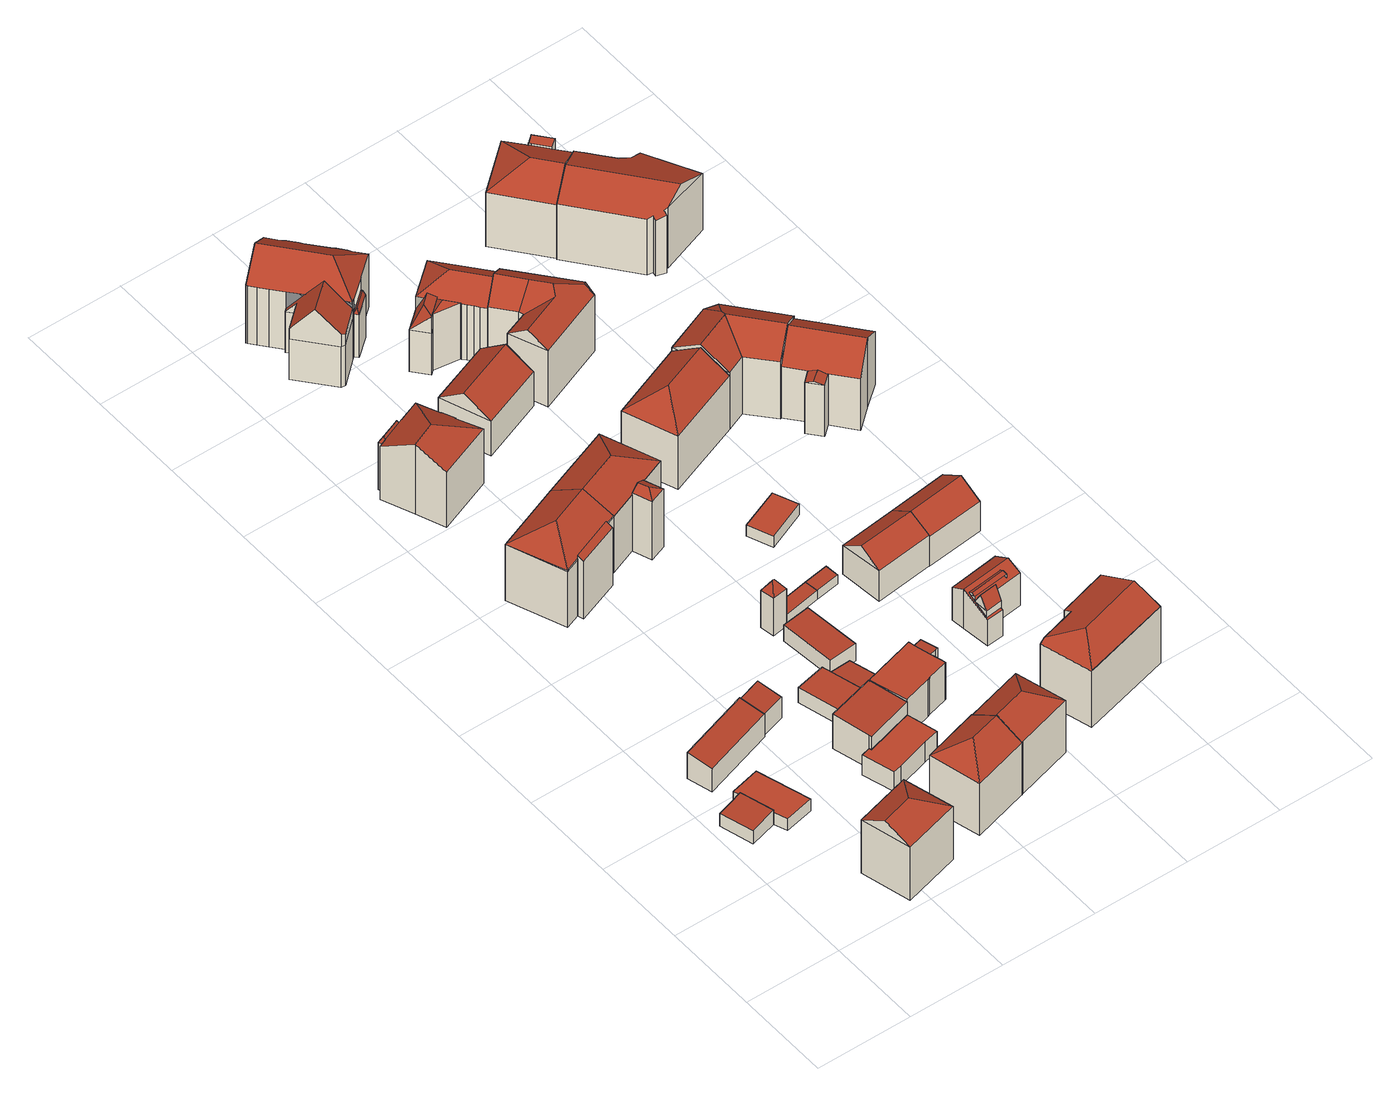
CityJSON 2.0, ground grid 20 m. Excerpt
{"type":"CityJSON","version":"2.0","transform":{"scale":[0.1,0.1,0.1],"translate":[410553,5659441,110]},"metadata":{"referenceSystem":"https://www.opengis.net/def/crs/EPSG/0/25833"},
"CityObjects":{
"building1":{"type":"Building","attributes":{"Dachtyp_tdc":"tdcPolyFlatRoof","Gemeindeschluessel":14612000,"Dachneigung":4.48,"QualitaetDacherkennung":85,"Geometrietyp2DReferenz":"3000","measuredHeight":3.56,"function":"31001_9998","roofType":"2100"},"geometry":[{"type":"Solid","lod":"2","boundaries":[[[[0,1,2,3]],[[1,4,5,2]],[[4,6,7,5]],[[6,8,9,7]],[[8,0,3,9]],[[8,6,4,1,0]],[[3,2,5,7,9]]]],"semantics":{"surfaces":[{"type":"WallSurface"},{"type":"RoofSurface"},{"type":"GroundSurface"}],"values":[[0,0,0,0,0,1,2]]}}]},
"building2":{"type":"Building","attributes":{"Dachtyp_tdc":"tdcPolyFlatRoof","Gemeindeschluessel":14612000,"Dachneigung":0,"QualitaetDacherkennung":87,"Geometrietyp2DReferenz":"3000","measuredHeight":2.92,"function":"31001_9998","roofType":"1000"},"geometry":[{"type":"Solid","lod":"2","boundaries":[[[[10,11,7,9]],[[11,12,13,7]],[[12,14,15,13]],[[14,16,17,15]],[[16,18,19,17]],[[18,10,9,19]],[[18,16,14,12,11,10]],[[9,7,13,15,17,19]]]],"semantics":{"surfaces":[{"type":"WallSurface"},{"type":"RoofSurface"},{"type":"GroundSurface"}],"values":[[0,0,0,0,0,0,1,2]]}}]},
"building3":{"type":"Building","attributes":{"Dachtyp_tdc":"tdcHipAndGableRoof","Gemeindeschluessel":14612000,"Dachneigung":31.09,"QualitaetDacherkennung":82,"Geometrietyp2DReferenz":"3000","measuredHeight":16.16,"function":"31001_9998","roofType":"5000"},"geometry":[{"type":"Solid","lod":"2","boundaries":[[[[20,21,22,23]],[[21,24,25,22]],[[24,26,27,25]],[[26,20,23,27]],[[24,21,28]],[[20,26,29]],[[21,20,29,28]],[[26,24,28,29]],[[23,22,25,27]]]],"semantics":{"surfaces":[{"type":"WallSurface"},{"type":"RoofSurface"},{"type":"GroundSurface"}],"values":[[0,0,0,0,1,0,1,1,2]]}}]},
"building4":{"type":"Building","attributes":{"Dachtyp_tdc":"tdcPolyFlatRoof","Gemeindeschluessel":14612000,"Dachneigung":8.15,"QualitaetDacherkennung":79,"Geometrietyp2DReferenz":"3000","measuredHeight":6.41,"function":"31001_9998","roofType":"2100"},"geometry":[{"type":"Solid","lod":"2","boundaries":[[[[30,31,32,33]],[[31,34,35,32]],[[34,36,37,35]],[[36,30,33,37]],[[36,34,31,30]],[[33,32,35,37]]]],"semantics":{"surfaces":[{"type":"WallSurface"},{"type":"RoofSurface"},{"type":"GroundSurface"}],"values":[[0,0,0,0,1,2]]}}]},
"building5":{"type":"Building","attributes":{"Dachtyp_tdc":"tdcPolyFlatRoof","Gemeindeschluessel":14612000,"Dachneigung":3.93,"QualitaetDacherkennung":74,"Geometrietyp2DReferenz":"3000","measuredHeight":5.49,"function":"31001_9998","roofType":"2100"},"geometry":[{"type":"Solid","lod":"2","boundaries":[[[[36,38,39,40]],[[38,41,42,39]],[[41,43,44,42]],[[43,36,40,44]],[[43,41,38,36]],[[40,39,42,44]]]],"semantics":{"surfaces":[{"type":"WallSurface"},{"type":"RoofSurface"},{"type":"GroundSurface"}],"values":[[0,0,0,0,1,2]]}}]},
"building6":{"type":"Building","attributes":{"Dachtyp_tdc":"tdcHipAndGableRoof","Gemeindeschluessel":14612000,"Dachneigung":32.87,"QualitaetDacherkennung":79,"Geometrietyp2DReferenz":"3000","measuredHeight":16.19,"function":"31001_9998","roofType":"5000"},"geometry":[{"type":"Solid","lod":"2","boundaries":[[[[45,46,47,48]],[[46,49,50,47]],[[49,51,52,50]],[[51,45,48,52]],[[49,46,53]],[[45,51,54]],[[46,45,54,53]],[[51,49,53,54]],[[48,47,50,52]]]],"semantics":{"surfaces":[{"type":"WallSurface"},{"type":"RoofSurface"},{"type":"GroundSurface"}],"values":[[0,0,0,0,1,0,1,1,2]]}}]},
"building7":{"type":"Building","attributes":{"Dachtyp_tdc":"tdcPolyFlatRoof","Gemeindeschluessel":14612000,"Dachneigung":0,"QualitaetDacherkennung":79,"Geometrietyp2DReferenz":"3000","measuredHeight":4.91,"function":"31001_9998","roofType":"1000"},"geometry":[{"type":"Solid","lod":"2","boundaries":[[[[55,56,57,58]],[[56,59,60,57]],[[59,61,62,60]],[[61,63,64,62]],[[63,65,66,64]],[[65,67,68,66]],[[67,69,70,68]],[[69,71,72,70]],[[71,55,58,72]],[[71,69,67,65,63,61,59,56,55]],[[58,57,60,62,64,66,68,70,72]]]],"semantics":{"surfaces":[{"type":"WallSurface"},{"type":"RoofSurface"},{"type":"GroundSurface"}],"values":[[0,0,0,0,0,0,0,0,0,1,2]]}}]},
"building8":{"type":"Building","attributes":{"Gemeindeschluessel":14612000,"Geometrietyp2DReferenz":"3000","function":"31001_9998","roofType":"9999"},"children":["building8-1","building8-2"]},
"building8-1":{"type":"BuildingPart","attributes":{"Dachtyp_tdc":"tdcHipAndGableRoof","Dachneigung":30.42,"QualitaetDacherkennung":55,"Geometrietyp2DReferenz":"3000","measuredHeight":17.47,"roofType":"5000"},"parents":["building8"],"geometry":[{"type":"MultiSurface","lod":"2","boundaries":[[[73,74,75,76]],[[74,77,78,75]],[[77,79,80,78]],[[79,81,82,80]],[[81,83,84,82]],[[83,85,86,84]],[[85,87,88,86]],[[79,89,90]],[[91,92,93,94,90,89,95,96]],[[81,79,90,94]],[[73,96,95,74]],[[74,95,89,77]],[[83,93,92,85]],[[81,94,93,83]],[[85,92,91,87]],[[77,89,79]],[[76,75,78,80,82,84,86,88]]],"semantics":{"surfaces":[{"type":"WallSurface"},{"type":"RoofSurface"},{"type":"GroundSurface"}],"values":[0,0,0,0,0,0,0,1,1,1,0,0,0,0,0,0,2]}}]},
"building8-2":{"type":"BuildingPart","attributes":{"Dachtyp_tdc":"tdcPolyFlatRoof","Dachneigung":31.55,"QualitaetDacherkennung":46,"Geometrietyp2DReferenz":"3000","measuredHeight":14.99,"roofType":"2100"},"parents":["building8"],"geometry":[{"type":"MultiSurface","lod":"2","boundaries":[[[97,98,96,73,76,99]],[[100,101,102,88,87,91]],[[101,97,99,102]],[[101,100,98,97]],[[99,76,88,102]]],"semantics":{"surfaces":[{"type":"WallSurface"},{"type":"RoofSurface"},{"type":"GroundSurface"}],"values":[0,0,0,1,2]}}]},
"building9":{"type":"Building","attributes":{"Dachtyp_tdc":"tdcPolyFlatRoof","Gemeindeschluessel":14612000,"Dachneigung":3.07,"QualitaetDacherkennung":79,"Geometrietyp2DReferenz":"3000","measuredHeight":8.46,"function":"31001_9998","roofType":"2100"},"geometry":[{"type":"Solid","lod":"2","boundaries":[[[[103,104,72,58]],[[104,105,106,72]],[[105,107,108,106]],[[107,109,110,108]],[[109,111,112,110]],[[111,113,57,112]],[[113,103,58,57]],[[113,111,109,107,105,104,103]],[[58,72,106,108,110,112,57]]]],"semantics":{"surfaces":[{"type":"WallSurface"},{"type":"RoofSurface"},{"type":"GroundSurface"}],"values":[[0,0,0,0,0,0,0,1,2]]}}]},
"building10":{"type":"Building","attributes":{"Dachtyp_tdc":"tdcPolyFlatRoof","Gemeindeschluessel":14612000,"Dachneigung":6.59,"QualitaetDacherkennung":68,"Geometrietyp2DReferenz":"3000","measuredHeight":4.44,"function":"31001_9998","roofType":"2100"},"geometry":[{"type":"Solid","lod":"2","boundaries":[[[[114,115,116,117]],[[115,118,119,116]],[[118,120,121,119]],[[120,122,123,121]],[[122,124,125,123]],[[124,126,127,125]],[[126,128,129,127]],[[128,130,131,129]],[[130,114,117,131]],[[130,128,126,124,122,120,118,115,114]],[[117,116,119,121,123,125,127,129,131]]]],"semantics":{"surfaces":[{"type":"WallSurface"},{"type":"RoofSurface"},{"type":"GroundSurface"}],"values":[[0,0,0,0,0,0,0,0,0,1,2]]}}]},
"building11":{"type":"Building","attributes":{"Gemeindeschluessel":14612000,"Geometrietyp2DReferenz":"3000","function":"31001_9998","roofType":"9999"},"children":["building11-1","building11-2"]},
"building11-1":{"type":"BuildingPart","attributes":{"Dachtyp_tdc":"tdcFreeFormRoof","Dachneigung":63.51,"QualitaetDacherkennung":15,"Geometrietyp2DReferenz":"3000","measuredHeight":12.98,"roofType":"5000"},"parents":["building11"],"geometry":[{"type":"MultiSurface","lod":"2","boundaries":[[[132,133,134,135]],[[133,136,137,134]],[[136,138,139,137]],[[140,138,136]],[[141,140,136,133]],[[141,133,132]],[[140,141,132,138]],[[135,134,137,139]]],"semantics":{"surfaces":[{"type":"WallSurface"},{"type":"RoofSurface"},{"type":"GroundSurface"}],"values":[0,0,0,1,1,1,1,2]}}]},
"building11-2":{"type":"BuildingPart","attributes":{"Dachtyp_tdc":"tdcHipAndGableRoof","Dachneigung":31.03,"QualitaetDacherkennung":64,"Geometrietyp2DReferenz":"3000","measuredHeight":17.15,"roofType":"5000"},"parents":["building11"],"geometry":[{"type":"MultiSurface","lod":"2","boundaries":[[[142,143,144,145]],[[146,147,148,149,150,151,152]],[[151,153,154,143,142,152]],[[142,155,146,152]],[[144,135,139,156,157,158,159,160,161,162,145]],[[143,154,135,144]],[[154,132,135]],[[153,139,138]],[[153,151,156,139]],[[151,150,157,156]],[[150,149,158,157]],[[149,148,159,158]],[[148,147,160,159]],[[147,146,161,160]],[[146,155,162,161]],[[155,142,145,162]]],"semantics":{"surfaces":[{"type":"WallSurface"},{"type":"RoofSurface"},{"type":"GroundSurface"}],"values":[0,1,1,1,2,0,0,0,0,0,0,0,0,0,0,0]}}]},
"building12":{"type":"Building","attributes":{"Dachtyp_tdc":"tdcPolyFlatRoof","Gemeindeschluessel":14612000,"Dachneigung":3.31,"QualitaetDacherkennung":83,"Geometrietyp2DReferenz":"3000","measuredHeight":2.86,"function":"31001_9998","roofType":"2100"},"geometry":[{"type":"Solid","lod":"2","boundaries":[[[[163,164,123,165]],[[164,166,121,123]],[[166,167,168,121]],[[167,163,165,168]],[[167,166,164,163]],[[165,123,121,168]]]],"semantics":{"surfaces":[{"type":"WallSurface"},{"type":"RoofSurface"},{"type":"GroundSurface"}],"values":[[0,0,0,0,1,2]]}}]},
"building13":{"type":"Building","attributes":{"Dachtyp_tdc":"tdcPolyFlatRoof","Gemeindeschluessel":14612000,"Dachneigung":0,"QualitaetDacherkennung":80,"Geometrietyp2DReferenz":"3000","measuredHeight":9.02,"function":"31001_9998","roofType":"1000"},"geometry":[{"type":"Solid","lod":"2","boundaries":[[[[169,170,171,172]],[[170,173,174,171]],[[173,175,176,174]],[[175,177,178,176]],[[177,179,180,178]],[[179,181,182,180]],[[179,177,175,173,170,169,183,184,185,186,187,188,181]],[[182,189,190,191,192,193,194,172,171,174,176,178,180]],[[181,188,189,182]],[[188,187,190,189]],[[187,186,191,190]],[[186,185,192,191]],[[185,184,193,192]],[[184,183,194,193]],[[183,169,172,194]]]],"semantics":{"surfaces":[{"type":"WallSurface"},{"type":"RoofSurface"},{"type":"GroundSurface"}],"values":[[0,0,0,0,0,0,1,2,0,0,0,0,0,0,0]]}}]},
"building14":{"type":"Building","attributes":{"Dachtyp_tdc":"tdcHipAndGableRoof","Gemeindeschluessel":14612000,"Dachneigung":33.48,"QualitaetDacherkennung":76,"Geometrietyp2DReferenz":"3000","measuredHeight":16.34,"function":"31001_9998","roofType":"5000"},"geometry":[{"type":"Solid","lod":"2","boundaries":[[[[195,196,197,198]],[[196,199,200,197]],[[199,201,202,200]],[[201,203,204,202]],[[203,45,205,204]],[[45,195,198,205]],[[201,199,206]],[[199,196,195,206]],[[195,45,203,201,206]],[[198,197,200,202,204,205]]]],"semantics":{"surfaces":[{"type":"WallSurface"},{"type":"RoofSurface"},{"type":"GroundSurface"}],"values":[[0,0,0,0,0,0,1,1,1,2]]}}]},
"building15":{"type":"Building","attributes":{"Gemeindeschluessel":14612000,"Dachtyp_tdc":"tdcFreeFormRoof","Dachneigung":59.04,"QualitaetDacherkennung":5,"Geometrietyp2DReferenz":"3000","measuredHeight":11.59,"function":"31001_9998","roofType":"5000"},"geometry":[{"type":"Solid","lod":"2","boundaries":[[[[207,208,209,210]],[[208,211,212,209]],[[211,213,214,212]],[[213,215,216,214]],[[215,207,210,216]],[[217,215,213]],[[218,217,213,211]],[[218,208,207]],[[208,218,211]],[[217,218,207,215]],[[210,209,212,214,216]]]],"semantics":{"surfaces":[{"type":"WallSurface"},{"type":"RoofSurface"},{"type":"GroundSurface"}],"values":[[0,0,0,0,0,1,1,1,1,1,2]]}}]},
"building16":{"type":"Building","attributes":{"Dachtyp_tdc":"tdcPolyFlatRoof","Gemeindeschluessel":14612000,"Dachneigung":2.76,"QualitaetDacherkennung":71,"Geometrietyp2DReferenz":"3000","measuredHeight":4.22,"function":"31001_9998","roofType":"2100"},"geometry":[{"type":"Solid","lod":"2","boundaries":[[[[219,220,221,222]],[[223,224,220,219]],[[224,225,221,220]],[[225,226,222,221]],[[226,223,219,222]],[[226,225,224,223]]]],"semantics":{"surfaces":[{"type":"GroundSurface"},{"type":"WallSurface"},{"type":"RoofSurface"}],"values":[[0,1,1,1,1,2]]}}]},
"building17":{"type":"Building","attributes":{"Gemeindeschluessel":14612000,"Geometrietyp2DReferenz":"3000","function":"31001_9998","roofType":"9999"},"children":["building17-1","building17-2"]},
"building17-1":{"type":"BuildingPart","attributes":{"Dachtyp_tdc":"tdcHipAndGableRoof","Dachneigung":30.27,"QualitaetDacherkennung":67,"Geometrietyp2DReferenz":"3000","measuredHeight":17.41,"roofType":"5000"},"parents":["building17"],"geometry":[{"type":"MultiSurface","lod":"2","boundaries":[[[227,228,229,230]],[[228,231,232,229]],[[233,83,84,234]],[[83,81,82,84]],[[81,227,230,82]],[[235,236,237]],[[236,81,238,237]],[[239,235,237,238,240,241]],[[233,241,240,83]],[[83,240,238,81]],[[228,235,239,231]],[[231,239,241,233]],[[227,236,235,228]],[[81,236,227]],[[230,229,232,234,84,82]]],"semantics":{"surfaces":[{"type":"WallSurface"},{"type":"RoofSurface"},{"type":"GroundSurface"}],"values":[0,0,0,0,0,1,1,1,0,0,0,0,0,0,2]}}]},
"building17-2":{"type":"BuildingPart","attributes":{"Dachtyp_tdc":"tdcFreeFormRoof","Dachneigung":29.49,"QualitaetDacherkennung":63,"Geometrietyp2DReferenz":"3000","measuredHeight":15.38,"roofType":"5000"},"parents":["building17"],"geometry":[{"type":"MultiSurface","lod":"2","boundaries":[[[242,243,233,234,244]],[[245,246,247,232,231]],[[246,242,244,247]],[[248,249,246,245]],[[248,245,243]],[[249,248,243,242]],[[249,242,246]],[[244,234,232,247]]],"semantics":{"surfaces":[{"type":"WallSurface"},{"type":"RoofSurface"},{"type":"GroundSurface"}],"values":[0,0,0,1,0,1,1,2]}}]},
"building18":{"type":"Building","attributes":{"Dachtyp_tdc":"tdcPolyFlatRoof","Gemeindeschluessel":14612000,"Dachneigung":3.88,"QualitaetDacherkennung":76,"Geometrietyp2DReferenz":"3000","measuredHeight":2.35,"function":"31001_9998","roofType":"2100"},"geometry":[{"type":"Solid","lod":"2","boundaries":[[[[250,251,252,253]],[[251,254,255,252]],[[254,256,257,255]],[[256,250,253,257]],[[256,254,251,250]],[[253,252,255,257]]]],"semantics":{"surfaces":[{"type":"WallSurface"},{"type":"RoofSurface"},{"type":"GroundSurface"}],"values":[[0,0,0,0,1,2]]}}]},
"building19":{"type":"Building","attributes":{"Dachtyp_tdc":"tdcPolyFlatRoof","Gemeindeschluessel":14612000,"Dachneigung":4.32,"QualitaetDacherkennung":55,"Geometrietyp2DReferenz":"3000","measuredHeight":8,"function":"31001_9998","roofType":"2100"},"geometry":[{"type":"Solid","lod":"2","boundaries":[[[[170,169,258,259]],[[169,260,261,258]],[[260,262,263,261]],[[262,264,265,263]],[[264,170,259,265]],[[264,262,260,169,170]],[[259,258,261,263,265]]]],"semantics":{"surfaces":[{"type":"WallSurface"},{"type":"RoofSurface"},{"type":"GroundSurface"}],"values":[[0,0,0,0,0,1,2]]}}]},
"building20":{"type":"Building","attributes":{"Dachtyp_tdc":"tdcPolyFlatRoof","Gemeindeschluessel":14612000,"Dachneigung":4.95,"QualitaetDacherkennung":67,"Geometrietyp2DReferenz":"3000","measuredHeight":2.39,"function":"31001_9998","roofType":"2100"},"geometry":[{"type":"Solid","lod":"2","boundaries":[[[[251,250,253,252]],[[250,266,267,253]],[[266,268,269,267]],[[268,251,252,269]],[[268,266,250,251]],[[252,253,267,269]]]],"semantics":{"surfaces":[{"type":"WallSurface"},{"type":"RoofSurface"},{"type":"GroundSurface"}],"values":[[0,0,0,0,1,2]]}}]},
"building21":{"type":"Building","attributes":{"Gemeindeschluessel":14612000,"Geometrietyp2DReferenz":"3000","function":"31001_9998","roofType":"9999"},"children":["building21-1","building21-2","building21-3"]},
"building21-1":{"type":"BuildingPart","attributes":{"Dachtyp_tdc":"tdcFreeFormRoof","Dachneigung":51.24,"QualitaetDacherkennung":32,"Geometrietyp2DReferenz":"3000","measuredHeight":18.23,"roofType":"5000"},"parents":["building21"],"geometry":[{"type":"MultiSurface","lod":"2","boundaries":[[[270,271,272,273]],[[271,274,275,272]],[[274,276,277,275]],[[276,278,279,277]],[[278,280,281,279]],[[280,282,283,281]],[[284,285,286,287,288,289]],[[290,284,289,291,282,280,292]],[[276,290,292,278]],[[278,292,280]],[[274,285,284,290,276]],[[270,287,286,271]],[[271,286,285,274]],[[283,273,272,275,277,279,281]]],"semantics":{"surfaces":[{"type":"WallSurface"},{"type":"RoofSurface"},{"type":"GroundSurface"}],"values":[0,0,0,0,0,0,1,1,0,0,0,0,0,2]}}]},
"building21-2":{"type":"BuildingPart","attributes":{"Dachtyp_tdc":"tdcHipAndGableRoof","Dachneigung":38.79,"QualitaetDacherkennung":39,"Geometrietyp2DReferenz":"3000","measuredHeight":18.13,"roofType":"5000"},"parents":["building21"],"geometry":[{"type":"MultiSurface","lod":"2","boundaries":[[[293,294,295,296]],[[294,297,298,295]],[[297,299,300,298]],[[299,301,302,300]],[[301,303,304,302]],[[303,305,306,304]],[[305,307,308,306]],[[307,309,310,308]],[[309,311,312,310]],[[311,313,314,312]],[[313,315,316,314]],[[315,317,318,316]],[[317,319,320,318]],[[319,321,322,320]],[[321,323,322]],[[324,325,326,327]],[[325,328,273,326]],[[328,287,270,273]],[[329,330,331,283,282]],[[328,325,324,321,319,332]],[[319,317,315,313,311,309,307,305,303,301,299,332]],[[299,297,294,293,330,329,291,288,328,332]],[[331,296,295,298,300,302,304,306,308,310,312,314,316,318,320,322,326,273,283]],[[330,293,296,331]]],"semantics":{"surfaces":[{"type":"WallSurface"},{"type":"RoofSurface"},{"type":"GroundSurface"}],"values":[0,0,0,0,0,0,0,0,0,0,0,0,0,0,0,0,0,0,0,1,1,1,2,0]}}]},
"building21-3":{"type":"BuildingPart","attributes":{"Dachtyp_tdc":"tdcFreeFormRoof","Dachneigung":67.2,"QualitaetDacherkennung":11,"Geometrietyp2DReferenz":"3000","measuredHeight":11.6,"roofType":"5000"},"parents":["building21"],"geometry":[{"type":"MultiSurface","lod":"2","boundaries":[[[323,333,334,322]],[[333,335,336,334]],[[335,327,326,336]],[[337,327,335]],[[338,337,335,333]],[[338,333,323]],[[337,338,323,327]],[[334,336,326,322]]],"semantics":{"surfaces":[{"type":"WallSurface"},{"type":"RoofSurface"},{"type":"GroundSurface"}],"values":[0,0,0,1,1,1,1,2]}}]},
"building22":{"type":"Building","attributes":{"Dachtyp_tdc":"tdcGableRoof","Gemeindeschluessel":14612000,"Dachneigung":35.74,"QualitaetDacherkennung":72,"Geometrietyp2DReferenz":"3000","measuredHeight":12.31,"function":"31001_9998","roofType":"3100"},"geometry":[{"type":"Solid","lod":"2","boundaries":[[[[339,340,341,342]],[[340,343,344,341]],[[343,345,346,344]],[[345,339,342,346]],[[343,340,347]],[[339,345,348]],[[340,339,348,347]],[[345,343,347,348]],[[342,341,344,346]]]],"semantics":{"surfaces":[{"type":"WallSurface"},{"type":"RoofSurface"},{"type":"GroundSurface"}],"values":[[0,0,0,0,0,0,1,1,2]]}}]},
"building23":{"type":"Building","attributes":{"Gemeindeschluessel":14612000,"Dachneigung":90,"Dachorientierung":0,"MittlereTraufHoehe":114.32,"QualitaetDacherkennung":100,"ObjektHoehe":2.76,"BodenHoehe":111.56,"Geometrietyp2DReferenz":"3000","AbsoluteHoehe":114.32,"Dachflaeche":47.07,"measuredHeight":2.76,"function":"31001_9998","roofType":"1000","storeysAboveGround":1},"geometry":[{"type":"MultiSurface","lod":"2","boundaries":[[[349,350,351,352]],[[350,353,354,351]],[[353,355,356,354]],[[355,349,352,356]],[[355,353,350,349]],[[352,351,354,356]]],"semantics":{"surfaces":[{"type":"WallSurface"},{"type":"RoofSurface"},{"type":"GroundSurface"}],"values":[0,0,0,0,1,2]}}]},
"building24":{"type":"Building","attributes":{"Dachtyp_tdc":"tdcGableRoof","Gemeindeschluessel":14612000,"Dachneigung":34.63,"QualitaetDacherkennung":70,"Geometrietyp2DReferenz":"3000","measuredHeight":10.21,"function":"31001_9998","roofType":"3100"},"geometry":[{"type":"Solid","lod":"2","boundaries":[[[[357,358,359,360]],[[358,361,362,359]],[[361,363,364,362]],[[363,357,360,364]],[[361,358,365]],[[357,363,366]],[[358,357,366,365]],[[363,361,365,366]],[[360,359,362,364]]]],"semantics":{"surfaces":[{"type":"WallSurface"},{"type":"RoofSurface"},{"type":"GroundSurface"}],"values":[[0,0,0,0,0,0,1,1,2]]}}]},
"building25":{"type":"Building","attributes":{"Gemeindeschluessel":14612000,"Geometrietyp2DReferenz":"3000","function":"31001_9998","roofType":"9999"},"children":["building25-1","building25-2"]},
"building25-1":{"type":"BuildingPart","attributes":{"Dachtyp_tdc":"tdcGableRoof","Dachneigung":29.57,"QualitaetDacherkennung":54,"Geometrietyp2DReferenz":"3000","measuredHeight":8.56,"roofType":"3100"},"parents":["building25"],"geometry":[{"type":"MultiSurface","lod":"2","boundaries":[[[367,368,369,370]],[[368,371,372,369]],[[373,367,370,374,375]],[[371,368,376]],[[367,373,377]],[[368,367,377,376]],[[373,371,376,377]],[[370,369,372,378,374]]],"semantics":{"surfaces":[{"type":"WallSurface"},{"type":"RoofSurface"},{"type":"GroundSurface"}],"values":[0,0,0,0,0,1,1,2]}}]},
"building25-2":{"type":"BuildingPart","attributes":{"Dachtyp_tdc":"tdcFreeFormRoof","Dachneigung":62.17,"QualitaetDacherkennung":11,"Geometrietyp2DReferenz":"3000","measuredHeight":9.96,"roofType":"5000"},"parents":["building25"],"geometry":[{"type":"MultiSurface","lod":"2","boundaries":[[[379,380,381,382]],[[380,375,374,381]],[[383,379,382,378]],[[384,385,383,375]],[[384,375,380]],[[385,384,380,379]],[[385,379,383]],[[382,381,374,378]]],"semantics":{"surfaces":[{"type":"WallSurface"},{"type":"RoofSurface"},{"type":"GroundSurface"}],"values":[0,0,0,1,0,1,0,2]}}]},
"building26":{"type":"Building","attributes":{"Dachtyp_tdc":"tdcFreeFormRoof","Gemeindeschluessel":14612000,"Dachneigung":22.29,"QualitaetDacherkennung":58,"Geometrietyp2DReferenz":"3000","measuredHeight":16.81,"function":"31001_9998","roofType":"5000"},"geometry":[{"type":"Solid","lod":"2","boundaries":[[[[386,387,388,389]],[[387,390,391,388]],[[390,392,393,391]],[[392,394,395,393]],[[394,396,397,395]],[[396,386,389,397]],[[392,398,399,400,394]],[[390,401,399,398]],[[387,386,396,400,399,401]],[[392,390,398]],[[396,394,400]],[[390,387,401]],[[389,388,391,393,395,397]]]],"semantics":{"surfaces":[{"type":"WallSurface"},{"type":"RoofSurface"},{"type":"GroundSurface"}],"values":[[0,0,0,0,0,0,1,1,1,0,0,0,2]]}}]},
"building27":{"type":"Building","attributes":{"Gemeindeschluessel":14612000,"Dachneigung":61,"Dachorientierung":-97.04,"MittlereTraufHoehe":121.01,"QualitaetDacherkennung":75,"ObjektHoehe":9.68,"BodenHoehe":112.95,"Geometrietyp2DReferenz":"3000","AbsoluteHoehe":122.64,"Dachflaeche":82.91,"measuredHeight":9.68,"function":"31001_9998","roofType":"3100","storeysAboveGround":3},"geometry":[{"type":"MultiSurface","lod":"2","boundaries":[[[402,403,404,405]],[[403,406,407,404]],[[406,408,409,407]],[[408,410,411,409]],[[410,412,413,411]],[[412,414,415,413]],[[414,416,417,415]],[[416,418,419,417]],[[418,402,405,419]],[[408,406,403,402,418,416]],[[416,414,412,410,408]],[[405,404,407,409,411,413,415,417,419]]],"semantics":{"surfaces":[{"type":"WallSurface"},{"type":"RoofSurface"},{"type":"GroundSurface"}],"values":[0,0,0,0,0,0,0,0,0,1,1,2]}}]},
"building28":{"type":"Building","attributes":{"Gemeindeschluessel":14612000,"Geometrietyp2DReferenz":"3000","function":"31001_9998","roofType":"9999"},"children":["building28-1","building28-2","building28-3"]},
"building28-1":{"type":"BuildingPart","attributes":{"Dachtyp_tdc":"tdcHipAndGableRoof","Dachneigung":37.08,"QualitaetDacherkennung":42,"Geometrietyp2DReferenz":"3000","measuredHeight":16.5,"roofType":"5000"},"parents":["building28"],"geometry":[{"type":"MultiSurface","lod":"2","boundaries":[[[420,421,422,423]],[[421,424,425,422]],[[424,426,427,425]],[[426,428,429,427]],[[428,430,431,429]],[[432,433,434,435,436,437]],[[433,438,439,434]],[[438,440,441,439]],[[440,420,423,441]],[[433,432,442]],[[432,443,444,430,428,426,424,421,420,440,442]],[[440,438,433,442]],[[423,422,425,427,429,431,445,435,434,439,441]]],"semantics":{"surfaces":[{"type":"WallSurface"},{"type":"RoofSurface"},{"type":"GroundSurface"}],"values":[0,0,0,0,0,0,0,0,0,1,1,1,2]}}]},
"building28-2":{"type":"BuildingPart","attributes":{"Dachtyp_tdc":"tdcFreeFormRoof","Dachneigung":45.77,"QualitaetDacherkennung":15,"Geometrietyp2DReferenz":"3000","measuredHeight":14.94,"roofType":"5000"},"parents":["building28"],"geometry":[{"type":"MultiSurface","lod":"2","boundaries":[[[446,447,448,449,431,430]],[[450,451,447]],[[450,447,446]],[[450,446,451]],[[431,449,445]]],"semantics":{"surfaces":[{"type":"WallSurface"},{"type":"RoofSurface"},{"type":"GroundSurface"}],"values":[0,1,1,1,2]}}]},
"building28-3":{"type":"BuildingPart","attributes":{"Dachtyp_tdc":"tdcHipAndGableRoof","Dachneigung":64.99,"QualitaetDacherkennung":29,"Geometrietyp2DReferenz":"3000","measuredHeight":14.85,"roofType":"5000"},"parents":["building28"],"geometry":[{"type":"MultiSurface","lod":"2","boundaries":[[[448,452,453,449]],[[452,454,455,453]],[[454,436,435,455]],[[454,456,457]],[[458,459,460,457,456]],[[454,457,460,443,437]],[[454,437,436]],[[448,447,458,456,452]],[[452,456,454]],[[449,453,455,435,445]]],"semantics":{"surfaces":[{"type":"WallSurface"},{"type":"RoofSurface"},{"type":"GroundSurface"}],"values":[0,0,0,1,1,1,0,0,0,2]}}]},
"building29":{"type":"Building","attributes":{"Dachtyp_tdc":"tdcHipAndGableRoof","Gemeindeschluessel":14612000,"Dachneigung":33.92,"QualitaetDacherkennung":67,"Geometrietyp2DReferenz":"3000","measuredHeight":16.97,"function":"31001_9998","roofType":"5000"},"geometry":[{"type":"Solid","lod":"2","boundaries":[[[[461,462,463,464]],[[462,465,466,463]],[[465,467,468,466]],[[467,461,464,468]],[[465,462,469]],[[461,467,470]],[[462,461,470,469]],[[467,465,469,470]],[[464,463,466,468]]]],"semantics":{"surfaces":[{"type":"WallSurface"},{"type":"RoofSurface"},{"type":"GroundSurface"}],"values":[[0,0,0,0,1,0,1,1,2]]}}]},
"building30":{"type":"Building","attributes":{"Dachtyp_tdc":"tdcFreeFormRoof","Gemeindeschluessel":14612000,"Dachneigung":37.12,"QualitaetDacherkennung":27,"Geometrietyp2DReferenz":"3000","measuredHeight":17.9,"function":"31001_9998","roofType":"5000"},"geometry":[{"type":"Solid","lod":"2","boundaries":[[[[471,472,473,474]],[[472,475,476,473]],[[475,477,478,476]],[[477,479,480,478]],[[479,481,482,480]],[[481,483,484,482]],[[483,485,486,484]],[[485,471,474,486]],[[487,485,483]],[[488,489,490,487,483,481]],[[488,481,479]],[[491,492,489,488,479,477]],[[491,477,475]],[[492,491,475,472]],[[490,489,492,472,471]],[[487,490,471,485]],[[474,473,476,478,480,482,484,486]]]],"semantics":{"surfaces":[{"type":"WallSurface"},{"type":"RoofSurface"},{"type":"GroundSurface"}],"values":[[0,0,0,0,0,0,0,0,0,1,1,1,0,1,1,1,2]]}}]},
"building31":{"type":"Building","attributes":{"Gemeindeschluessel":14612000,"Dachneigung":55.19,"Dachorientierung":83.43,"MittlereTraufHoehe":121.27,"QualitaetDacherkennung":79,"ObjektHoehe":10.35,"BodenHoehe":114.05,"Geometrietyp2DReferenz":"3000","AbsoluteHoehe":124.4,"Dachflaeche":132.71,"measuredHeight":10.35,"function":"31001_9998","roofType":"3100","storeysAboveGround":3},"geometry":[{"type":"MultiSurface","lod":"2","boundaries":[[[493,494,495,496]],[[494,358,497,495]],[[358,498,499,497]],[[498,493,496,499]],[[358,494,365]],[[493,498,500]],[[494,493,500,365]],[[498,358,365,500]],[[496,495,497,499]]],"semantics":{"surfaces":[{"type":"WallSurface"},{"type":"RoofSurface"},{"type":"GroundSurface"}],"values":[0,0,0,0,0,0,1,1,2]}}]},
"building32":{"type":"Building","attributes":{"Dachtyp_tdc":"tdcFreeFormRoof","Gemeindeschluessel":14612000,"Dachneigung":34.11,"QualitaetDacherkennung":70,"Geometrietyp2DReferenz":"3000","measuredHeight":17.95,"function":"31001_9998","roofType":"5000"},"geometry":[{"type":"Solid","lod":"2","boundaries":[[[[501,502,503,504]],[[502,505,506,503]],[[505,507,508,506]],[[507,509,510,508]],[[509,511,512,510]],[[511,513,514,512]],[[513,501,504,514]],[[515,516,517,513,511]],[[515,511,509]],[[518,516,515,509,507]],[[518,507,505]],[[519,517,516,518,505,502]],[[519,502,501]],[[517,519,501,513]],[[504,503,506,508,510,512,514]]]],"semantics":{"surfaces":[{"type":"WallSurface"},{"type":"RoofSurface"},{"type":"GroundSurface"}],"values":[[0,0,0,0,0,0,0,1,0,1,1,1,0,1,2]]}}]},
"building33":{"type":"Building","attributes":{"Gemeindeschluessel":14612000,"Geometrietyp2DReferenz":"3000","function":"31001_9998","roofType":"9999"},"children":["building33-1","building33-2"]},
"building33-1":{"type":"BuildingPart","attributes":{"Dachtyp_tdc":"tdcGableRoof","Dachneigung":35.13,"QualitaetDacherkennung":74,"Geometrietyp2DReferenz":"3000","measuredHeight":16.78,"roofType":"3100"},"parents":["building33"],"geometry":[{"type":"MultiSurface","lod":"2","boundaries":[[[520,521,522,523,524]],[[521,525,526,522]],[[525,527,528,526]],[[527,529,530,528]],[[529,531,532,530]],[[531,533,534,532]],[[533,535,536,537,534]],[[531,529,527,525]],[[525,521,520,538,535,533,531]],[[523,522,526,528,530,532,534,537]]],"semantics":{"surfaces":[{"type":"WallSurface"},{"type":"RoofSurface"},{"type":"GroundSurface"}],"values":[0,0,0,0,0,0,0,1,1,2]}}]},
"building33-2":{"type":"BuildingPart","attributes":{"Dachtyp_tdc":"tdcGableRoof","Dachneigung":20.53,"QualitaetDacherkennung":44,"Geometrietyp2DReferenz":"3000","measuredHeight":13.2,"roofType":"3100"},"parents":["building33"],"geometry":[{"type":"MultiSurface","lod":"2","boundaries":[[[536,539,540,537]],[[539,541,542,540]],[[541,524,523,542]],[[536,538,543,544,539]],[[545,544,543,520]],[[541,545,520,524]],[[539,544,545,541]],[[537,540,542,523]]],"semantics":{"surfaces":[{"type":"WallSurface"},{"type":"RoofSurface"},{"type":"GroundSurface"}],"values":[0,0,0,1,1,0,0,2]}}]},
"building34":{"type":"Building","attributes":{"Gemeindeschluessel":14612000,"Geometrietyp2DReferenz":"3000","function":"31001_9998","roofType":"9999"},"children":["building34-1","building34-2"]},
"building34-1":{"type":"BuildingPart","attributes":{"Dachtyp_tdc":"tdcPolyFlatRoof","Dachneigung":0,"QualitaetDacherkennung":35,"Geometrietyp2DReferenz":"3000","measuredHeight":13.74,"roofType":"1000"},"parents":["building34"],"geometry":[{"type":"MultiSurface","lod":"2","boundaries":[[[546,547,548,549,550]],[[547,551,552,548]],[[551,553,554,552]],[[553,555,556,554]],[[555,557,556]],[[555,553,551,547,546]],[[549,548,552,554,556]]],"semantics":{"surfaces":[{"type":"WallSurface"},{"type":"RoofSurface"},{"type":"GroundSurface"}],"values":[0,0,0,0,0,1,2]}}]},
"building34-2":{"type":"BuildingPart","attributes":{"Dachtyp_tdc":"tdcHipAndGableRoof","Dachneigung":30.35,"QualitaetDacherkennung":59,"Geometrietyp2DReferenz":"3000","measuredHeight":17.09,"roofType":"5000"},"parents":["building34"],"geometry":[{"type":"MultiSurface","lod":"2","boundaries":[[[557,558,559,556]],[[558,560,561,559]],[[560,562,563,561]],[[562,564,565,563]],[[564,566,567,565]],[[566,568,548,567]],[[568,550,549,548]],[[566,564,569]],[[564,562,560,569]],[[560,558,557,550,568,566,569]],[[556,559,561,563,565,567,548,549]]],"semantics":{"surfaces":[{"type":"WallSurface"},{"type":"RoofSurface"},{"type":"GroundSurface"}],"values":[0,0,0,0,0,0,0,1,1,1,2]}}]},
"building35":{"type":"Building","attributes":{"Dachtyp_tdc":"tdcFreeFormRoof","Gemeindeschluessel":14612000,"Dachneigung":26.55,"QualitaetDacherkennung":44,"Geometrietyp2DReferenz":"3000","measuredHeight":17.02,"function":"31001_9998","roofType":"5000"},"geometry":[{"type":"Solid","lod":"2","boundaries":[[[[570,571,572,573]],[[571,574,575,572]],[[574,576,577,575]],[[576,578,579,577]],[[578,580,581,579]],[[580,582,583,581]],[[582,584,585,583]],[[584,586,587,585]],[[586,588,589,587]],[[588,590,591,589]],[[590,592,593,591]],[[592,594,595,593]],[[594,596,597,595]],[[596,598,599,597]],[[598,570,573,599]],[[570,598,596,594,592,600,601,574,571]],[[600,590,588,586,584,582,580,578,576,601]],[[576,574,601]],[[592,590,600]],[[573,572,575,577,579,581,583,585,587,589,591,593,595,597,599]]]],"semantics":{"surfaces":[{"type":"WallSurface"},{"type":"RoofSurface"},{"type":"GroundSurface"}],"values":[[0,0,0,0,0,0,0,0,0,0,0,0,0,0,0,1,1,0,0,2]]}}]}
},
"vertices":[
[28,274,57],[9,342,57],[9,342,26],[28,274,26],[40,350,59],[40,350,26],[65,357,61],[65,357,26],[84,289,61],[84,289,26],
[84,289,55],[65,357,55],[61,371,55],[61,371,26],[121,385,55],[121,385,26],[154,275,55],[154,275,26],[94,262,55],[94,262,26],
[133,108,154],[249,139,154],[249,139,23],[133,108,23],[277,37,153],[277,37,23],[159,5,153],[159,5,23],[211,75,185],[146,57,185],
[49,415,81],[35,466,89],[35,466,25],[49,415,25],[186,514,89],[186,514,25],[200,463,81],[200,463,25],
[186,514,85],[186,514,30],[200,463,30],[237,530,85],[237,530,30],[248,477,81],[248,477,30],
[465,86,150],[348,54,150],[348,54,23],[465,86,23],[320,158,153],[320,158,23],[436,190,153],[436,190,23],[386,121,185],[450,138,185],
[303,297,64],[402,325,64],[402,325,15],[303,297,15],[406,309,64],[406,309,15],[418,263,64],[418,263,15],[386,255,64],[386,255,15],[319,236,64],[319,236,15],[301,232,64],[301,232,15],[282,297,64],[282,297,15],[301,302,64],[301,302,15],
[133,897,147],[132,897,147],[132,897,10],[133,897,10],[103,886,147],[103,886,10],[58,1003,147],[58,1003,10],[199,1057,147],[199,1057,10],[244,940,147],[244,940,10],[220,931,147],[220,931,10],[221,931,147],[221,931,10],[103,886,151],[140,966,185],[221,931,151],[220,931,151],[244,940,151],[222,997,185],[132,897,151],[133,897,151],
[137,885,152],[133,897,160],[137,885,10],[221,931,160],[225,918,152],[225,918,10],
[303,297,95],[301,302,96],[281,377,100],[281,377,15],[323,388,100],[323,388,15],[379,403,100],[379,403,15],[380,401,100],[380,401,15],[402,325,95],
[323,388,62],[296,492,62],[296,492,25],[323,388,25],[354,500,69],[354,500,25],[356,493,69],[356,493,25],[374,426,69],[374,426,25],[378,413,69],[378,413,25],[381,402,69],[381,402,25],[380,401,69],[380,401,25],[379,403,69],[379,403,25],
[53,1330,127],[48,1343,127],[48,1343,11],[53,1330,11],[101,1363,127],[101,1363,11],[105,1351,127],[105,1351,11],[97,1355,140],[57,1339,141],
[62,1259,182],[36,1323,141],[36,1323,11],[62,1259,11],[199,1244,145],[177,1296,143],[180,1297,141],[169,1323,140],[167,1321,142],[148,1368,140],[113,1280,182],[105,1351,141],[53,1330,141],[85,1200,146],[148,1368,11],[167,1321,11],[169,1323,11],[180,1297,11],[177,1296,11],[199,1244,11],[85,1200,11],
[427,440,51],[374,426,54],[427,440,25],[356,493,54],[411,497,51],[411,497,25],
[490,419,102],[499,385,102],[499,385,11],[490,419,11],[501,378,102],[501,378,11],[507,357,102],[507,357,11],[508,354,102],[508,354,11],[506,354,102],[506,354,11],[464,342,102],[464,342,11],[487,431,102],[473,427,102],[381,402,102],[380,401,102],[402,325,102],[459,340,102],[459,340,11],[402,325,11],[380,401,11],[381,402,11],[473,427,11],[487,431,11],
[450,138,186],[436,190,151],[436,190,22],[450,138,22],[557,223,151],[557,223,22],[586,120,150],[586,120,22],[467,87,150],[467,87,22],[465,86,22],[519,157,186],
[381,670,126],[381,668,126],[381,668,34],[381,670,34],[386,641,126],[386,641,34],[354,636,126],[354,636,34],[349,665,126],[349,665,34],[366,653,150],[369,653,150],
[362,618,32],[418,623,32],[430,505,32],[373,502,32],[362,618,71],[418,623,74],[430,505,74],[373,502,71],
[346,1111,147],[390,996,147],[390,996,10],[346,1111,10],[335,975,147],[335,975,10],[301,962,147],[301,962,10],[390,996,148],[346,1111,148],[310,1031,184],[222,998,184],[335,975,148],[244,940,148],[301,962,148],
[315,924,153],[301,962,153],[315,924,10],[335,975,153],[350,937,153],[350,937,10],[318,968,164],[326,948,164],
[458,681,64],[463,654,62],[463,654,40],[458,681,40],[386,641,62],[386,641,40],[381,668,64],[381,668,40],
[490,419,22],[499,385,22],[508,424,101],[508,424,22],[518,390,101],[518,390,22],[513,389,101],[513,389,22],
[509,689,64],[509,689,40],[513,662,62],[513,662,40],
[205,1616,107],[158,1576,107],[158,1576,7],[205,1616,7],[149,1577,107],[149,1577,7],[90,1646,107],[90,1646,7],[138,1686,107],[138,1686,7],[125,1701,107],[125,1701,7],[130,1706,107],[130,1706,7],[120,1611,190],[149,1577,139],[158,1576,132],[205,1616,132],[195,1627,149],[173,1655,190],[90,1646,132],[152,1680,149],[138,1686,132],
[97,1745,149],[87,1757,149],[87,1757,7],[97,1745,7],[85,1760,150],[85,1760,7],[136,1800,188],[136,1800,7],[187,1841,136],[187,1841,7],[205,1818,136],[205,1818,7],[215,1814,133],[215,1814,7],[229,1797,133],[229,1797,7],[231,1789,136],[231,1789,7],[262,1752,136],[262,1752,7],[271,1747,133],[271,1747,7],[283,1732,133],[283,1732,7],[285,1722,137],[285,1722,7],[304,1699,137],[304,1699,7],[257,1659,143],[257,1659,7],[257,1659,112],[211,1621,148],[211,1621,149],[211,1621,7],[211,1621,112],[205,1616,149],[130,1706,149],[111,1728,149],[111,1728,7],[224,1695,188],
[255,1645,112],[255,1645,7],[217,1614,112],[217,1614,7],[218,1620,123],[251,1648,123],
[215,1391,92],[344,1439,92],[344,1439,7],[215,1391,7],[382,1340,91],[382,1340,7],[252,1291,91],[252,1291,7],[362,1391,130],[233,1343,130],
[494,816,43],[474,866,43],[474,866,16],[494,816,16],[556,899,43],[556,899,16],[576,850,43],[576,850,16],
[533,674,112],[651,687,113],[651,687,42],[533,674,42],[662,598,117],[662,598,42],[543,584,116],[543,584,42],[656,642,144],[538,629,144],
[628,474,106],[702,483,105],[702,483,40],[628,474,40],[706,439,124],[706,439,40],[630,431,124],[630,431,40],[630,431,111],[705,448,126],[630,439,126],[665,435,40],
[667,404,111],[632,400,111],[632,400,40],[667,404,40],[665,435,111],[631,415,140],[666,419,140],
[709,283,160],[810,311,160],[810,311,22],[709,283,22],[844,188,161],[844,188,22],[657,139,161],[657,139,22],[628,245,160],[628,245,22],[713,268,167],[713,268,22],[658,139,162],[695,205,190],[639,248,167],[829,242,190],
[662,428,110],[666,399,94],[666,399,30],[662,428,30],[631,395,94],[631,395,30],[624,453,126],[624,453,30],[621,482,110],[621,482,30],[710,493,110],[710,493,30],[725,495,110],[725,495,30],[730,466,126],[730,466,30],[734,437,110],[734,437,30],
[382,1468,142],[374,1478,142],[374,1478,7],[382,1468,7],[367,1486,143],[367,1486,7],[359,1496,143],[359,1496,7],[353,1503,143],[353,1503,7],[352,1505,143],[352,1505,7],[302,1566,143],[373,1625,138],[373,1625,7],[302,1566,7],[302,1566,109],[302,1566,110],[454,1527,138],[454,1527,7],[419,1498,172],[419,1498,7],[369,1559,172],[311,1554,143],[326,1536,143],[326,1536,7],
[352,1505,145],[297,1512,145],[297,1512,109],[297,1512,7],[325,1520,157],[326,1536,145],
[289,1505,109],[289,1505,7],[264,1535,109],[264,1535,7],[289,1505,150],[292,1531,156],[297,1512,150],[326,1536,150],[315,1550,156],
[611,1089,140],[454,1030,140],[454,1030,9],[611,1089,9],[414,1137,140],[414,1137,9],[570,1197,140],[570,1197,9],[491,1106,179],[591,1143,179],
[420,1416,146],[416,1426,146],[416,1426,8],[420,1416,8],[382,1468,146],[382,1468,8],[454,1527,146],[454,1527,8],[550,1412,146],[550,1412,8],[544,1378,146],[544,1378,8],[399,1322,146],[399,1322,8],[370,1398,146],[370,1398,8],[385,1360,176],[537,1397,161],[480,1412,187],[471,1393,176],[418,1498,181],[457,1450,181],
[782,611,113],[662,598,113],[662,598,41],[782,611,41],[651,687,41],[771,701,113],[771,701,41],[776,656,144],
[611,1089,148],[570,1197,148],[570,1197,8],[611,1089,8],[669,1236,148],[669,1236,8],[697,1229,148],[697,1229,8],[781,1128,148],[781,1128,8],[696,1055,148],[696,1055,8],[651,1105,148],[651,1105,8],[739,1092,186],[668,1173,188],[667,1173,187],[672,1189,179],[591,1143,187],
[726,1019,137],[696,1055,137],[696,1055,11],[726,1019,11],[726,1019,136],[741,1094,179],[741,1094,11],[781,1128,142],[781,1128,11],[872,1019,141],[872,1019,11],[830,985,179],[830,985,11],[785,948,137],[785,948,11],[749,992,137],[749,992,136],[749,992,11],[746,995,137],
[728,974,136],[728,974,11],[705,1001,136],[705,1001,11],[737,1006,143],[715,988,143],[705,1001,137],
[677,1734,144],[678,1734,144],[678,1734,7],[677,1734,7],[677,1734,139],[693,1747,144],[693,1747,7],[720,1715,144],[720,1715,7],[704,1702,144],[704,1702,7],[704,1702,139],
[728,1673,139],[728,1673,7],[677,1631,178],[677,1631,7],[628,1592,139],[628,1592,7],[550,1689,140],[550,1689,7],[646,1770,140],[646,1770,7],[678,1734,139],[638,1679,178],
[739,1466,145],[728,1468,141],[728,1468,5],[739,1466,5],[628,1592,141],[628,1592,5],[728,1673,142],[728,1673,5],[731,1669,142],[731,1669,5],[740,1659,142],[740,1659,5],[759,1635,142],[759,1635,5],[778,1613,142],[778,1613,5],[801,1606,135],[801,1606,5],[827,1615,122],[827,1615,5],[868,1494,144],[868,1494,5],[766,1459,154],[766,1459,5],[758,1460,151],[758,1460,5],[757,1451,147],[757,1451,5],[737,1457,141],[737,1457,5],[805,1473,175],[677,1632,175]
]}
